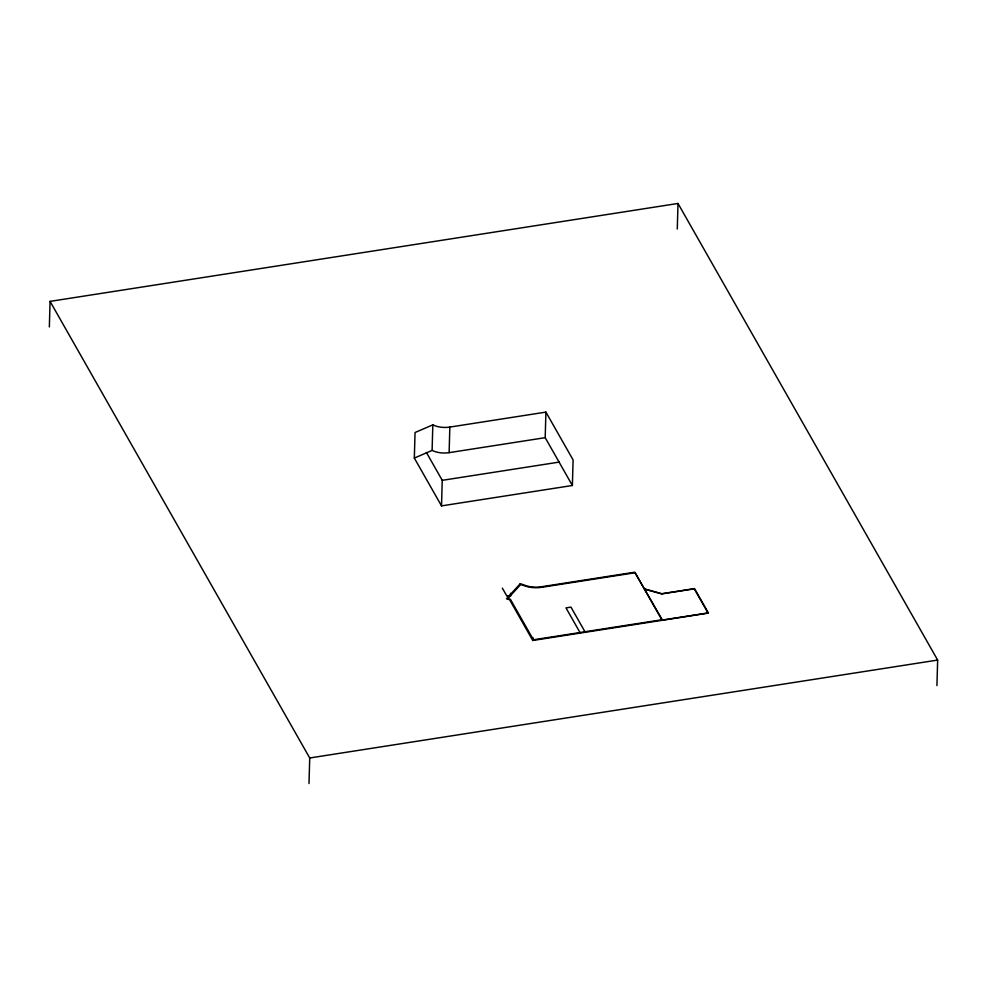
<?xml version="1.0" encoding="UTF-8"?>
<svg xmlns="http://www.w3.org/2000/svg" width="987" height="987" viewBox="0 0 987 987"><rect width="100%" height="100%" fill="white"/><g stroke="black" fill="none" stroke-linecap="round" stroke-linejoin="round"><path stroke-width="1.48" d="M49.35 326.931L50.066 301.38L677.995 203.458L937.65 660.069L936.934 685.62M309.005 783.542L309.721 757.979L50.066 301.38M414.33 458.079L415.046 432.516L432.824 424.854A17.865 9.858 1.6 0 0 449.838 427.087L545.91 412.11L573.102 459.93L572.386 485.493L441.522 505.887L414.33 458.079L432.109 450.417A17.865 9.858 1.6 0 0 449.122 452.651L545.194 437.673L572.386 485.493M432.109 450.417L432.824 424.854M441.522 505.887L442.238 480.336L426.384 452.441M449.122 452.651L449.838 427.087M644.24 588.807L661.746 593.718L694.527 588.61L708.444 613.075L532.77 640.477L509.6 599.714L506.491 598.801L520.198 583.761L523.307 584.674A19.678 10.857 1.6 0 0 541.283 586.784L634.789 572.201L661.845 619.774L533.424 639.798L510.415 599.343L507.824 598.578L507.91 595.543M510.501 596.308L510.587 593.273M532.77 640.477L532.857 637.442M545.194 437.673L545.91 412.11M677.279 229.021L677.995 203.458M507.824 598.578L520.655 584.514L524.048 585.649A20.653 11.4 1.6 0 0 541.567 587.314L635.085 572.731L662.376 620.058L707.987 612.939L694.293 588.844L661.722 593.927L644.832 589.19M442.238 480.336L559.407 462.064M309.721 757.979L937.65 660.069M520.198 583.761L520.655 584.514M584.983 631.754L570.967 607.116L565.995 607.893L579.998 632.531M502.321 588.092L506.936 596.197"/></g></svg>
